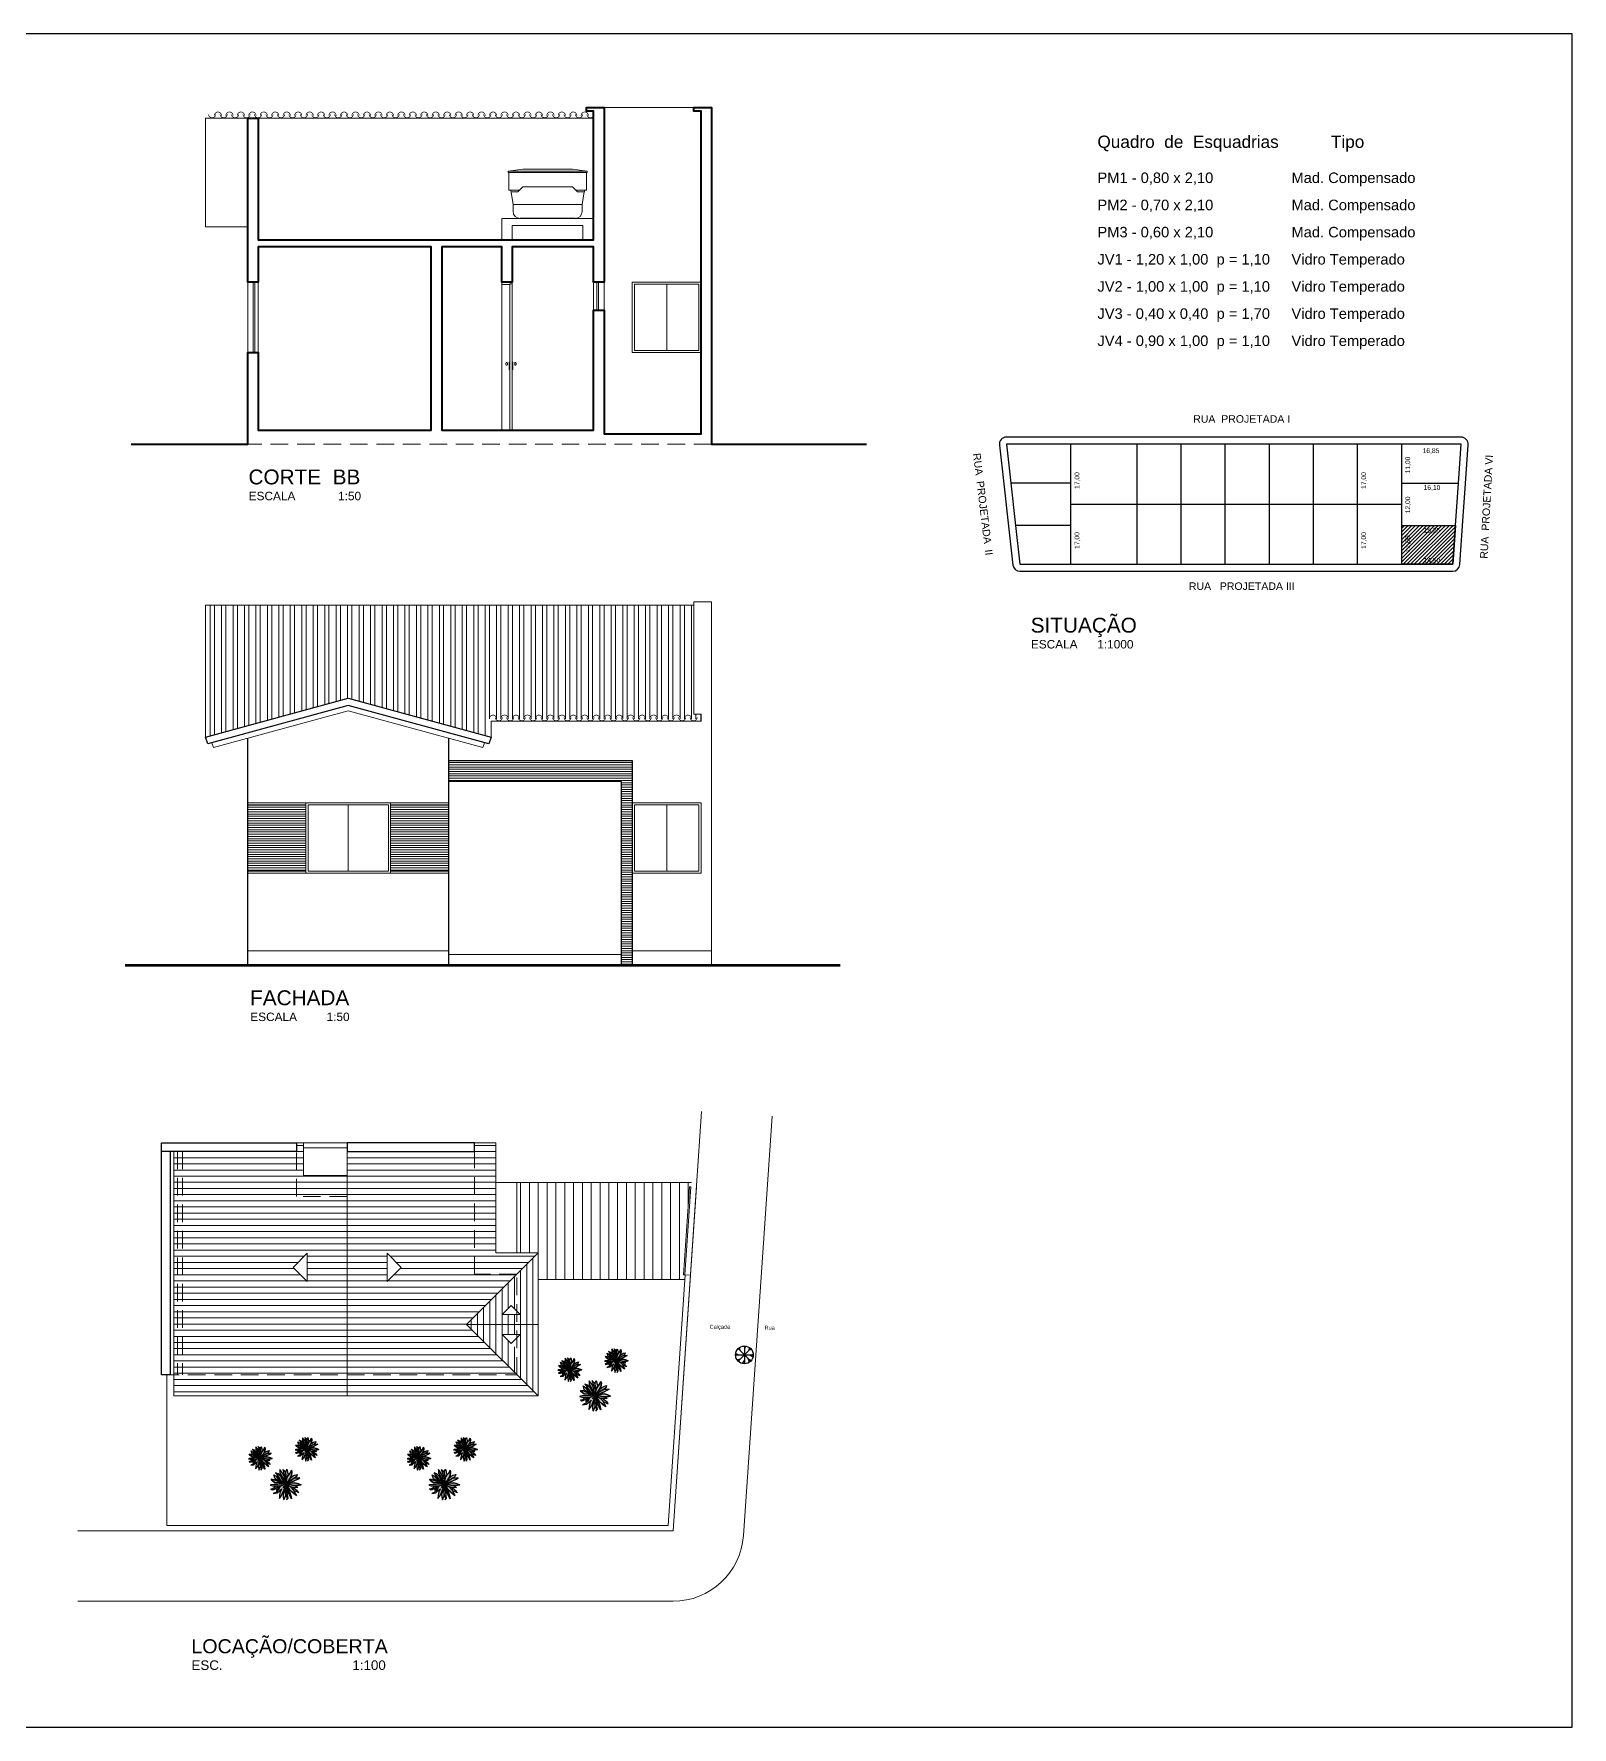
# Model space of a CAD drawing. Header units: inches. Extents: x 208.2 to 264.4, y 86.5 to 110.5.
# Drawn here: x 242.62 to 264.43, y 86.52 to 110.52 of the extents above; entities that cross this region are included whole.
import ezdxf

# ---------------------------------------------------------------- set-up
doc = ezdxf.new("R2010")
doc.units = ezdxf.units.IN
doc.header["$MEASUREMENT"] = 0
doc.linetypes.add('HIDDEN', pattern=[0.375, 0.25, -0.125])
for name, color, linetype, lineweight in [('COBERTA', 25, 'Continuous', 13), ('ESQ_INTER', 7, 'Continuous', 9), ('ESQUADRIAS', 7, 'Continuous', 13), ('LOUÇAS', 7, 'Continuous', 13), ('PISO', 253, 'Continuous', 9), ('Plarga', 7, 'Continuous', 40), ('texto', 7, 'Continuous', 13)]:
    doc.layers.add(name, color=color, linetype=linetype, lineweight=lineweight)
for name, color, linetype in [('PALMEIRA_IMPERIAL', 82, 'Continuous'), ('T-MOV', 7, 'Continuous'), ('T-VIS', 7, 'Continuous')]:
    doc.layers.add(name, color=color, linetype=linetype)
doc.styles.add('arial', font='arial.ttf')
doc.styles.add('TARCISIO', font='arial.ttf')

# ---------------------------------------------------------------- blocks, each defined once
blk = doc.blocks.new('VG-PLANTA-PB-36')
h = blk.add_hatch(color=66)
h.dxf.hatch_style = 1
h.paths.add_polyline_path([(0.066, 0.022), (0.087, 0.034), (0.102, 0.046), (0.079, 0.044), (0.053, 0.039), (0.032, 0.028), (0.024, 0.019), (0.013, 0.012), (0.001, -0.001), (0.038, 0.012), (0.051, 0.017)])
h.paths.add_polyline_path([(0.044, 0.043), (0.062, 0.062), (0.067, 0.091), (0.058, 0.072), (0.039, 0.051), (0.036, 0.05), (0.015, 0.041), (0.006, 0.02), (0.004, 0.015), (0.001, -0.001), (0.013, 0.012), (0.024, 0.019), (0.037, 0.034)])
h.paths.add_polyline_path([(0.041, 0.07), (0.018, 0.042), (0.036, 0.05)], flags=17)
h.paths.add_polyline_path([(0.036, 0.087), (0.039, 0.099), (0.033, 0.107), (0.034, 0.099), (0.027, 0.086), (0.011, 0.067), (0.011, 0.045), (0.008, 0.033), (0.02, 0.06)])
h.paths.add_polyline_path([(0.01, 0.096), (0.006, 0.112), (0.004, 0.106), (0, 0.081), (0.001, 0.058), (-0.002, 0.029), (-0.003, 0.019), (0.001, -0.001), (0.004, 0.015), (0.006, 0.02), (0.008, 0.033), (0.011, 0.045), (0.011, 0.069)])
h.paths.add_polyline_path([(-0.014, 0.08), (-0.03, 0.101), (-0.038, 0.105), (-0.034, 0.084), (-0.019, 0.042), (-0.009, 0.021), (0.001, -0.001), (-0.003, 0.019), (-0.002, 0.029), (-0.011, 0.048)])
h.paths.add_polyline_path([(-0.04, 0.077), (-0.07, 0.087), (-0.059, 0.07), (-0.031, 0.049), (-0.016, 0.035), (-0.019, 0.042), (-0.023, 0.052)])
h.paths.add_polyline_path([(-0.034, 0.04), (-0.057, 0.054), (-0.074, 0.065), (-0.083, 0.074), (-0.076, 0.054), (-0.061, 0.038), (-0.039, 0.026), (-0.02, 0.015), (0.001, -0.001), (-0.009, 0.021)])
h.paths.add_polyline_path([(-0.055, 0.025), (-0.081, 0.042), (-0.108, 0.042), (-0.08, 0.021), (-0.052, 0.009), (-0.014, 0.003), (-0.009, 0.002)])
h.paths.add_polyline_path([(-0.063, 0.005), (-0.088, 0.015), (-0.109, 0.021), (-0.103, 0.017), (-0.096, 0.008), (-0.086, -0.001), (-0.042, -0.007), (-0.025, -0.004), (-0.018, -0.003), (-0.033, -0.002)])
h.paths.add_polyline_path([(-0.05, -0.008), (-0.042, -0.007), (-0.086, -0.001), (-0.089, 0.002), (-0.111, -0.009), (-0.067, -0.019), (-0.064, -0.017)])
h.paths.add_polyline_path([(0.001, -0.001), (-0.025, -0.004), (-0.05, -0.008), (-0.064, -0.017), (-0.08, -0.031), (-0.103, -0.043), (-0.091, -0.046), (-0.063, -0.043), (-0.034, -0.026)])
h.paths.add_polyline_path([(-0.027, -0.032), (0.001, -0.001), (-0.034, -0.026), (-0.043, -0.031), (-0.057, -0.047), (-0.067, -0.063), (-0.073, -0.084), (-0.059, -0.08), (-0.044, -0.064), (-0.044, -0.061)])
h.paths.add_polyline_path([(0.001, -0.001), (-0.027, -0.032), (-0.044, -0.061), (-0.048, -0.102), (-0.039, -0.089), (-0.026, -0.062)])
h.paths.add_polyline_path([(0.008, -0.055), (0.002, -0.032), (0.001, -0.001), (-0.009, -0.033), (-0.012, -0.065), (-0.007, -0.086), (0.004, -0.113), (0.009, -0.083)])
h.paths.add_polyline_path([(0.019, -0.038), (0.001, -0.001), (0.002, -0.032), (0.008, -0.055), (0.009, -0.069), (0.022, -0.089), (0.024, -0.06)])
h.paths.add_polyline_path([(0.04, -0.058), (0.02, -0.04), (0.019, -0.038), (0.024, -0.06), (0.046, -0.087), (0.061, -0.094), (0.055, -0.083), (0.046, -0.06)])
h.paths.add_polyline_path([(0.037, -0.027), (0.025, -0.019), (0.019, -0.016), (0.001, -0.001), (0.02, -0.04), (0.04, -0.058), (0.058, -0.067), (0.08, -0.078), (0.072, -0.066), (0.055, -0.045)])
h.paths.add_polyline_path([(0.023, -0.007), (0.001, -0.001), (0.019, -0.016), (0.025, -0.019), (0.058, -0.031), (0.08, -0.038), (0.104, -0.043), (0.084, -0.03), (0.06, -0.018)])
h.paths.add_polyline_path([(0.074, 0), (0.061, 0), (0.035, 0.001), (0.001, -0.001), (0.023, -0.007), (0.076, -0.014), (0.099, -0.017), (0.113, -0.006), (0.101, -0.01)])
h.paths.add_polyline_path([(0.113, 0.012), (0.107, 0.015), (0.09, 0.018), (0.074, 0.019), (0.055, 0.012), (0.001, -0.001), (0.035, 0.001), (0.061, 0), (0.083, 0), (0.101, 0.008)])
at = {"layer": 'T-VIS', "color": 3}
for p, q in [((-0.089, 0.002), (-0.111, -0.009)), ((-0.109, 0.021), (-0.088, 0.015)), ((-0.103, 0.017), (-0.109, 0.021)), ((-0.108, 0.042), (-0.081, 0.042)), ((-0.08, 0.021), (-0.108, 0.042)), ((-0.096, 0.008), (-0.103, 0.017)), ((-0.086, -0.001), (-0.096, 0.008)), ((-0.088, 0.015), (-0.063, 0.005)), ((-0.083, 0.074), (-0.076, 0.054)), ((-0.074, 0.065), (-0.083, 0.074)), ((-0.081, 0.042), (-0.055, 0.025)), ((-0.052, 0.009), (-0.08, 0.021)), ((-0.076, 0.054), (-0.061, 0.038)), ((-0.057, 0.054), (-0.074, 0.065)), ((-0.07, 0.087), (-0.059, 0.07)), ((-0.04, 0.077), (-0.07, 0.087)), ((-0.063, 0.005), (-0.033, -0.002)), ((-0.061, 0.038), (-0.039, 0.026)), ((-0.059, 0.07), (-0.031, 0.049)), ((-0.034, 0.04), (-0.057, 0.054)), ((-0.055, 0.025), (-0.009, 0.002)), ((-0.014, 0.003), (-0.052, 0.009)), ((-0.023, 0.052), (-0.04, 0.077)), ((-0.039, 0.026), (-0.02, 0.015)), ((-0.038, 0.105), (-0.034, 0.084)), ((-0.03, 0.101), (-0.038, 0.105)), ((-0.034, 0.084), (-0.019, 0.042)), ((-0.009, 0.021), (-0.034, 0.04)), ((-0.031, 0.049), (-0.016, 0.035)), ((-0.014, 0.08), (-0.03, 0.101)), ((-0.02, 0.015), (0.001, -0.001)), ((-0.019, 0.042), (0.001, -0.001)), ((-0.011, 0.048), (-0.014, 0.08)), ((0.001, -0.001), (-0.014, 0.003)), ((-0.002, 0.029), (-0.011, 0.048)), ((-0.003, 0.019), (0.001, 0.058)), ((0.001, -0.001), (-0.003, 0.019)), ((0, 0.081), (0.004, 0.106)), ((0.001, 0.058), (0, 0.081)), ((0.001, -0.001), (0.004, 0.015)), ((0.038, 0.012), (0.001, -0.001)), ((0.001, -0.001), (0.055, 0.012)), ((0.013, 0.012), (0.001, -0.001)), ((0.035, 0.001), (0.001, -0.001)), ((0.004, 0.106), (0.006, 0.112)), ((0.004, 0.015), (0.015, 0.041)), ((0.006, 0.112), (0.01, 0.096)), ((0.011, 0.045), (0.006, 0.02)), ((0.02, 0.06), (0.008, 0.033)), ((0.01, 0.096), (0.011, 0.069)), ((0.011, 0.067), (0.027, 0.086)), ((0.011, 0.069), (0.011, 0.045)), ((0.024, 0.019), (0.013, 0.012)), ((0.015, 0.041), (0.039, 0.051)), ((0.018, 0.042), (0.041, 0.07)), ((0.036, 0.087), (0.02, 0.06)), ((0.027, 0.086), (0.034, 0.099)), ((0.032, 0.028), (0.053, 0.039)), ((0.033, 0.107), (0.039, 0.099)), ((0.034, 0.099), (0.033, 0.107)), ((0.061, 0), (0.035, 0.001)), ((0.039, 0.099), (0.036, 0.087)), ((0.041, 0.07), (0.036, 0.049)), ((0.044, 0.043), (0.037, 0.034)), ((0.051, 0.017), (0.038, 0.012)), ((0.039, 0.051), (0.058, 0.072)), ((0.062, 0.062), (0.044, 0.043)), ((0.066, 0.022), (0.051, 0.017)), ((0.053, 0.039), (0.079, 0.044)), ((0.055, 0.012), (0.074, 0.019)), ((0.058, 0.072), (0.067, 0.091)), ((0.083, 0), (0.061, 0)), ((0.067, 0.091), (0.062, 0.062)), ((0.087, 0.034), (0.066, 0.022)), ((0.074, 0.019), (0.09, 0.018)), ((0.079, 0.044), (0.102, 0.046)), ((0.101, 0.008), (0.083, 0)), ((0.102, 0.046), (0.087, 0.034)), ((0.09, 0.018), (0.107, 0.015)), ((0.113, 0.012), (0.101, 0.008)), ((0.107, 0.015), (0.113, 0.012)), ((-0.111, -0.009), (-0.067, -0.019)), ((-0.08, -0.031), (-0.103, -0.043)), ((-0.103, -0.043), (-0.091, -0.046)), ((-0.091, -0.046), (-0.063, -0.043)), ((-0.042, -0.007), (-0.086, -0.001)), ((-0.064, -0.017), (-0.08, -0.031)), ((-0.067, -0.063), (-0.073, -0.084)), ((-0.073, -0.084), (-0.059, -0.08)), ((-0.057, -0.047), (-0.067, -0.063)), ((-0.05, -0.008), (-0.064, -0.017)), ((-0.063, -0.043), (-0.034, -0.026)), ((-0.059, -0.08), (-0.044, -0.064)), ((-0.043, -0.031), (-0.057, -0.047)), ((-0.025, -0.004), (-0.05, -0.008)), ((-0.044, -0.061), (-0.048, -0.102)), ((-0.048, -0.102), (-0.039, -0.089)), ((-0.027, -0.032), (-0.044, -0.061)), ((-0.039, -0.089), (-0.026, -0.062)), ((-0.034, -0.026), (0.001, -0.001)), ((-0.033, -0.002), (-0.018, -0.003)), ((0.001, -0.001), (-0.027, -0.032)), ((-0.026, -0.062), (0.001, -0.001)), ((0.001, -0.001), (-0.025, -0.004)), ((-0.009, -0.033), (-0.012, -0.065)), ((-0.012, -0.065), (-0.007, -0.086)), ((0.001, -0.001), (-0.009, -0.033)), ((-0.007, -0.086), (0.004, -0.113)), ((0.06, -0.018), (0.001, -0.001)), ((0.019, -0.016), (0.001, -0.001)), ((0.001, -0.001), (0.02, -0.04)), ((0.002, -0.032), (0.001, -0.001)), ((0.008, -0.055), (0.002, -0.032)), ((0.004, -0.113), (0.009, -0.083)), ((0.009, -0.083), (0.008, -0.055)), ((0.009, -0.069), (0.022, -0.089)), ((0.037, -0.027), (0.019, -0.016)), ((0.024, -0.06), (0.019, -0.038)), ((0.02, -0.04), (0.04, -0.058)), ((0.022, -0.089), (0.024, -0.06)), ((0.076, -0.014), (0.023, -0.007)), ((0.024, -0.06), (0.046, -0.087)), ((0.025, -0.019), (0.058, -0.031)), ((0.055, -0.045), (0.037, -0.027)), ((0.04, -0.058), (0.058, -0.067)), ((0.055, -0.083), (0.046, -0.06)), ((0.046, -0.087), (0.061, -0.094)), ((0.072, -0.066), (0.055, -0.045)), ((0.061, -0.094), (0.055, -0.083)), ((0.058, -0.031), (0.08, -0.038)), ((0.058, -0.067), (0.08, -0.078)), ((0.084, -0.03), (0.06, -0.018)), ((0.08, -0.078), (0.072, -0.066)), ((0.074, 0), (0.101, -0.01)), ((0.099, -0.017), (0.076, -0.014)), ((0.08, -0.038), (0.104, -0.043)), ((0.104, -0.043), (0.084, -0.03)), ((0.113, -0.006), (0.099, -0.017)), ((0.101, -0.01), (0.113, -0.006))]:
    blk.add_line(p, q, dxfattribs=at)
blk.add_lwpolyline([(0.08, -0.078), (0.058, -0.067), (0.04, -0.058), (0.02, -0.04), (0.001, -0.001), (0.002, -0.032), (0.008, -0.055), (0.009, -0.083), (0.004, -0.113), (-0.007, -0.086), (-0.012, -0.065), (-0.009, -0.033), (0.001, -0.001), (-0.026, -0.062), (-0.039, -0.089), (-0.048, -0.102), (-0.044, -0.061), (-0.027, -0.032), (0.001, -0.001), (-0.034, -0.026), (-0.063, -0.043), (-0.091, -0.046), (-0.103, -0.043), (-0.08, -0.031), (-0.064, -0.017), (-0.05, -0.008), (-0.025, -0.004), (0.001, -0.001), (-0.014, 0.003), (-0.052, 0.009), (-0.08, 0.021), (-0.108, 0.042), (-0.081, 0.042), (-0.055, 0.025), (-0.009, 0.002), (0.001, -0.001), (-0.02, 0.015), (-0.039, 0.026), (-0.061, 0.038), (-0.076, 0.054), (-0.083, 0.074), (-0.074, 0.065), (-0.057, 0.054), (-0.034, 0.04), (-0.009, 0.021), (-0.019, 0.042), (-0.034, 0.084), (-0.038, 0.105), (-0.03, 0.101), (-0.014, 0.08), (-0.011, 0.048), (-0.002, 0.029), (0.001, 0.058), (0, 0.081), (0.004, 0.106), (0.006, 0.112), (0.01, 0.096), (0.011, 0.069), (0.011, 0.067), (0.027, 0.086), (0.034, 0.099), (0.033, 0.107), (0.039, 0.099), (0.036, 0.087), (0.02, 0.06), (0.008, 0.033), (0.006, 0.02), (0.015, 0.041), (0.018, 0.042), (0.041, 0.07), (0.036, 0.05), (0.039, 0.051), (0.058, 0.072), (0.067, 0.091), (0.062, 0.062), (0.044, 0.043), (0.037, 0.034), (0.032, 0.028), (0.053, 0.039), (0.079, 0.044), (0.102, 0.046), (0.087, 0.034), (0.066, 0.022), (0.051, 0.017), (0.038, 0.012), (0.001, -0.001), (0.055, 0.012), (0.074, 0.019), (0.09, 0.018), (0.107, 0.015), (0.113, 0.012), (0.101, 0.008), (0.083, 0), (0.074, 0), (0.101, -0.01), (0.113, -0.006), (0.099, -0.017), (0.076, -0.014), (0.023, -0.007), (0.06, -0.018), (0.084, -0.03), (0.104, -0.043), (0.08, -0.038), (0.058, -0.031), (0.025, -0.019), (0.037, -0.027), (0.055, -0.045), (0.072, -0.066)], close=True, dxfattribs=at)

msp = doc.modelspace()

# ---------------------------------------------------------------- hatches: boundary and pattern name
at = {"lineweight": 5}
h = msp.add_hatch(dxfattribs=at)
h.set_pattern_fill('LINE,_O', color=256, scale=0.3, angle=45)
h.set_pattern_definition([(45, (262.449826, 103.3212), (-0.0265165, 0.0265165), [])])
h.paths.add_polyline_path([(262.01, 103.557), (262.01, 103.007), (262.735, 103.007), (262.772, 103.557)])
h.paths.add_polyline_path([(262.164, 104.273), (262.164, 104.551), (262.041, 104.551), (262.041, 104.273)], flags=9)
h.paths.add_polyline_path([(262.3, 104.025), (262.578, 104.025), (262.578, 104.147), (262.3, 104.147)], flags=9)
h.paths.add_polyline_path([(262.287, 104.549), (262.565, 104.549), (262.565, 104.671), (262.287, 104.671)], flags=9)
h.paths.add_polyline_path([(262.164, 103.709), (262.164, 103.987), (262.041, 103.987), (262.041, 103.709)], flags=9)
h.paths.add_polyline_path([(262.3, 103.42), (262.578, 103.42), (262.578, 103.543), (262.3, 103.543)], flags=24)
h.paths.add_polyline_path([(262.164, 103.156), (262.164, 103.434), (262.041, 103.434), (262.041, 103.156)], flags=24)
h.paths.add_polyline_path([(262.3, 102.993), (262.578, 102.993), (262.578, 103.116), (262.3, 103.116)], flags=9)
h = msp.add_hatch(dxfattribs=at)
h.set_pattern_fill('LINE,_O', color=256, scale=0.01)
h.set_pattern_definition([(7e-15, (-1916.070427, -905.898634), (0, 0.03175), [])])
h.paths.add_polyline_path([(248.505, 99.595), (247.68, 99.595), (247.68, 98.655), (248.505, 98.655)])
h.paths.add_polyline_path([(246.48, 99.595), (245.655, 99.595), (245.655, 98.655), (246.48, 98.655)])
h.paths.add_polyline_path([(251.105, 100.225), (248.505, 100.225), (248.505, 99.925), (250.955, 99.925), (250.955, 97.325), (251.105, 97.325)])
at = {"layer": 'COBERTA'}
h = msp.add_hatch(dxfattribs=at)
h.set_pattern_fill('LINE,_O', color=256, scale=0.0275, angle=180)
h.set_pattern_definition([(180, (246.42195, 94.15782), (-1e-17, -0.0873125), [])])
h.paths.add_polyline_path([(246.345, 94.044), (247.02, 94.044), (247.02, 94.344), (246.964, 94.344), (246.445, 94.344), (246.445, 94.807), (246.345, 94.807), (246.345, 94.682)])
h.paths.add_polyline_path([(244.733, 91.519), (247.064, 91.519), (247.064, 94.344), (247.059, 94.344), (247.02, 94.344), (247.02, 94.044), (246.345, 94.044), (246.345, 94.682), (244.733, 94.682)])
h.paths.add_polyline_path([(246.298, 93.04), (246.498, 93.24), (246.498, 92.84)], flags=16)
h.paths.add_polyline_path([(244.733, 94.682), (244.658, 94.682), (244.658, 91.519), (244.733, 91.519)])
h.paths.add_polyline_path([(244.658, 94.682), (244.608, 94.682), (244.608, 91.519), (244.658, 91.519)])
h.paths.add_polyline_path([(244.608, 91.519), (244.608, 91.219), (247.064, 91.219), (247.064, 91.519)])
h.paths.add_polyline_path([(247.631, 92.84), (247.631, 93.24), (247.831, 93.04)], flags=16)
h.paths.add_polyline_path([(249.47, 91.519), (248.758, 92.232), (249.47, 92.944), (248.87, 92.944), (248.87, 94.682), (247.064, 94.682), (247.064, 91.519)])
h.paths.add_polyline_path([(249.77, 91.219), (249.47, 91.519), (247.064, 91.519), (247.064, 91.219)])
h.paths.add_polyline_path([(249.47, 92.944), (249.77, 93.244), (249.17, 93.244), (249.17, 94.807), (248.87, 94.807), (248.87, 92.944)])
h = msp.add_hatch(dxfattribs=at)
h.set_pattern_fill('LINE,_O', color=256, scale=0.0275, angle=90)
h.set_pattern_definition([(90, (-1915.91456, -905.96992), (-0.0873125, 5e-18), [])])
h.paths.add_polyline_path([(249.77, 91.219), (249.47, 91.519), (249.47, 92.043), (249.518, 92.09), (249.47, 92.09), (249.47, 92.232), (249.77, 92.232)])
h.paths.add_polyline_path([(249.47, 91.519), (248.758, 92.232), (249.47, 92.232), (249.47, 92.09), (249.262, 92.09), (249.47, 91.881)])
h.paths.add_polyline_path([(249.262, 92.373), (249.47, 92.373), (249.47, 92.232), (248.758, 92.232), (249.47, 92.944), (249.47, 92.421), (249.39, 92.501)])
h.paths.add_polyline_path([(249.77, 92.232), (249.47, 92.232), (249.47, 92.373), (249.518, 92.373), (249.47, 92.421), (249.47, 92.944), (249.77, 93.244)])
at = {"layer": 'PISO'}
h = msp.add_hatch(dxfattribs=at)
h.set_pattern_fill('LINE,_O', color=256, angle=90)
h.set_pattern_definition([(90, (-106.72693, 87.88181), (-0.125, 8e-18), [])])
h.paths.add_polyline_path([(249.77, 93.244), (249.77, 92.869), (251.851, 92.869), (251.855, 92.933), (251.83, 92.935), (251.915, 94.182), (251.94, 94.18), (251.944, 94.244), (249.47, 94.244), (249.47, 93.244)])

# ---------------------------------------------------------------- linework, layer by layer
at = {"color": 1, "lineweight": 30}
for p, q in [((264.426, 110.523), (221.676, 110.523)), ((264.426, 86.523), (264.426, 110.523)), ((221.676, 86.523), (264.426, 86.523))]:
    msp.add_line(p, q, dxfattribs=at)
at = {"lineweight": 5}
for points in [[(251.98, 109.479), (250.705, 109.479)], [(245.655, 107.003), (245.655, 106.003)], [(245.655, 107.003), (245.655, 106.003)], [(245.805, 107.003), (245.805, 106.003)], [(250.555, 107.006), (250.555, 106.606)], [(250.705, 107.006), (250.705, 106.606)], [(250.705, 107.006), (250.705, 106.606)], [(246.48, 99.625), (245.655, 99.625)], [(247.68, 99.625), (248.505, 99.625)], [(246.48, 99.595), (245.655, 99.595)], [(247.68, 99.595), (248.505, 99.595)], [(246.48, 98.655), (245.655, 98.655)], [(247.68, 98.655), (248.505, 98.655)], [(246.48, 98.625), (245.655, 98.625)], [(247.68, 98.625), (248.505, 98.625)], [(245.655, 97.525), (248.505, 97.525)], [(248.505, 97.475), (250.955, 97.475)], [(251.105, 97.525), (252.23, 97.525)], [(252.088, 95.249), (251.683, 89.307), (243.248, 89.307)], [(247.064, 94.807), (246.445, 94.807)], [(247.064, 94.732), (246.445, 94.732)], [(247.02, 94.732), (246.445, 94.732)], [(249.47, 94.244), (251.944, 94.244)], [(251.93, 92.928), (252.015, 94.175)], [(244.433, 89.307), (251.683, 89.307), (251.93, 92.928), (251.855, 92.933), (251.613, 89.382), (244.508, 89.382), (244.508, 91.519)], [(249.77, 92.869), (251.851, 92.869)]]:
    msp.add_lwpolyline(points, dxfattribs=at)
at = {"lineweight": 13}
for points in [[(249.255, 107.606), (249.255, 107.906), (250.555, 107.906), (250.555, 107.606)], [(250.405, 107.606), (250.405, 107.806), (249.405, 107.806), (249.405, 107.606)]]:
    msp.add_lwpolyline(points, dxfattribs=at)
for points in [[(250.295, 107.906), (249.516, 107.906)], [(257.322, 103.007), (257.322, 104.707)], [(258.26, 103.007), (258.26, 104.707)], [(258.885, 103.007), (258.885, 104.707)], [(259.51, 103.007), (259.51, 104.707)], [(260.135, 103.007), (260.135, 104.707)], [(260.76, 103.007), (260.76, 104.707)], [(261.385, 103.007), (261.385, 104.707)], [(262.01, 103.007), (262.01, 104.707)], [(257.322, 104.157), (257.322, 104.157), (256.47, 104.157)], [(262.01, 104.157), (262.815, 104.157)], [(257.322, 103.857), (262.01, 103.857)], [(257.322, 103.557), (256.537, 103.557)], [(262.01, 103.557), (262.772, 103.557)], [(252.08, 100.782), (252.08, 100.882)], [(245.655, 97.325), (245.655, 100.54)], [(248.505, 97.325), (248.505, 100.54)], [(250.955, 97.325), (250.955, 99.925), (248.505, 99.925), (248.505, 100.225), (251.105, 100.225), (251.105, 97.325)], [(244.433, 94.807), (246.345, 94.807), (246.345, 94.682), (244.433, 94.682), (244.433, 94.807)], [(244.433, 91.519), (244.433, 94.807), (244.558, 94.807)], [(248.87, 94.807), (247.064, 94.807), (247.064, 94.682), (248.87, 94.682), (248.87, 94.807)], [(244.558, 94.682), (244.558, 91.519), (244.433, 91.519)]]:
    msp.add_lwpolyline(points)
at = {"lineweight": 5, "ltscale": 0.8}
msp.add_lwpolyline([(250.296, 107.906), (249.516, 107.906)], dxfattribs=at)
at = {"linetype": 'HIDDEN', "lineweight": 9}
msp.add_lwpolyline([(252.23, 104.706), (245.655, 104.706)], dxfattribs=at)
msp.add_lwpolyline([(256.308, 104.695), (256.37, 104.145), (256.438, 103.545), (256.5, 102.995, 0.381448), (256.6, 102.907), (262.735, 102.907, 0.394412), (262.835, 103), (262.872, 103.55), (262.915, 104.15), (262.952, 104.7, 0.434296), (262.852, 104.807), (256.407, 104.807, 0.447757)], format="xyb", close=True)
msp.add_lwpolyline([(256.407, 104.707), (256.47, 104.157), (256.537, 103.557), (256.6, 103.007), (262.735, 103.007), (262.772, 103.557), (262.815, 104.157), (262.852, 104.707)], close=True)
at = {"lineweight": 30}
msp.add_lwpolyline([(262.735, 103.007), (262.01, 103.007), (262.01, 103.557), (262.772, 103.557)], close=True, dxfattribs=at)
at = {"lineweight": 9}
for points in [[(252.08, 100.882), (251.98, 100.882), (251.98, 102.474), (252.23, 102.474), (252.23, 97.325)], [(249.17, 94.244), (249.47, 94.244), (249.47, 93.244)]]:
    msp.add_lwpolyline(points, dxfattribs=at)
at = {"lineweight": 60}
msp.add_lwpolyline([(243.916, 97.325), (254.051, 97.325)], dxfattribs=at)
at = {"lineweight": 5}
msp.add_lwpolyline([(253.086, 95.181), (252.681, 89.239, -0.394412), (251.683, 88.307), (243.248, 88.307)], format="xyb", dxfattribs=at)
at = {"linetype": 'HIDDEN', "lineweight": 5}
msp.add_lwpolyline([(244.433, 94.807), (244.433, 91.519), (249.47, 91.519), (249.47, 92.944), (248.87, 92.944), (248.87, 94.807), (247.064, 94.807), (247.064, 94.044), (246.345, 94.044), (246.345, 94.807)], close=True, dxfattribs=at)
for points in [[(244.658, 94.682), (244.658, 91.519)], [(244.733, 94.682), (244.733, 91.519)]]:
    msp.add_lwpolyline(points, dxfattribs=at)
at = {"layer": 'COBERTA'}
for points in [[(250.555, 109.329), (245.055, 109.329), (245.055, 107.789), (245.655, 107.789)], [(251.98, 102.424), (245.055, 102.424), (245.055, 100.553)], [(245.122, 100.572), (245.122, 102.424)], [(245.183, 100.588), (245.183, 102.424)], [(245.284, 100.616), (245.284, 102.424)], [(245.345, 100.633), (245.345, 102.424)], [(245.447, 100.66), (245.447, 102.424)], [(245.508, 100.677), (245.508, 102.424)], [(245.609, 100.705), (245.609, 102.424)], [(245.67, 100.721), (245.67, 102.424)], [(245.772, 100.749), (245.772, 102.424)], [(245.832, 100.766), (245.832, 102.424)], [(245.934, 100.794), (245.934, 102.424)], [(245.995, 100.81), (245.995, 102.424)], [(246.096, 100.838), (246.096, 102.424)], [(246.157, 100.855), (246.157, 102.424)], [(246.259, 100.883), (246.259, 102.424)], [(246.32, 100.899), (246.32, 102.424)], [(246.421, 100.927), (246.421, 102.424)], [(246.482, 100.944), (246.482, 102.424)], [(246.584, 100.971), (246.584, 102.424)], [(246.645, 100.988), (246.645, 102.424)], [(246.746, 101.016), (246.746, 102.424)], [(246.807, 101.032), (246.807, 102.424)], [(246.909, 101.06), (246.909, 102.424)], [(246.97, 101.077), (246.97, 102.424)], [(247.071, 101.105), (247.071, 102.424)], [(247.132, 101.093), (247.132, 102.424)], [(247.234, 101.065), (247.234, 102.424)], [(247.295, 101.049), (247.295, 102.424)], [(247.396, 101.021), (247.396, 102.424)], [(247.457, 101.004), (247.457, 102.424)], [(247.559, 100.976), (247.559, 102.424)], [(247.62, 100.96), (247.62, 102.424)], [(247.721, 100.932), (247.721, 102.424)], [(247.782, 100.915), (247.782, 102.424)], [(247.884, 100.888), (247.884, 102.424)], [(247.944, 100.871), (247.944, 102.424)], [(248.046, 100.843), (248.046, 102.424)], [(248.107, 100.826), (248.107, 102.424)], [(248.208, 100.799), (248.208, 102.424)], [(248.269, 100.782), (248.269, 102.424)], [(248.371, 100.754), (248.371, 102.424)], [(248.432, 100.738), (248.432, 102.424)], [(248.533, 100.71), (248.533, 102.424)], [(248.594, 100.693), (248.594, 102.424)], [(248.696, 100.665), (248.696, 102.424)], [(248.757, 100.649), (248.757, 102.424)], [(248.858, 100.621), (248.858, 102.424)], [(248.919, 100.604), (248.919, 102.424)], [(249.021, 100.577), (249.021, 102.424)], [(249.082, 100.817), (249.082, 102.424)], [(249.183, 100.817), (249.183, 102.424)], [(249.244, 100.817), (249.244, 102.424)], [(249.346, 100.817), (249.346, 102.424)], [(249.407, 100.817), (249.407, 102.424)], [(249.508, 100.817), (249.508, 102.424)], [(249.569, 100.817), (249.569, 102.424)], [(249.671, 100.817), (249.671, 102.424)], [(249.732, 100.817), (249.732, 102.424)], [(249.833, 100.817), (249.833, 102.424)], [(249.894, 100.817), (249.894, 102.424)], [(249.996, 100.817), (249.996, 102.424)], [(250.056, 100.817), (250.056, 102.424)], [(250.158, 100.817), (250.158, 102.424)], [(250.219, 100.817), (250.219, 102.424)], [(250.32, 100.817), (250.32, 102.424)], [(250.381, 100.817), (250.381, 102.424)], [(250.483, 100.817), (250.483, 102.424)], [(250.544, 100.817), (250.544, 102.424)], [(250.645, 100.817), (250.645, 102.424)], [(250.706, 100.817), (250.706, 102.424)], [(250.808, 100.817), (250.808, 102.424)], [(250.869, 100.817), (250.869, 102.424)], [(250.97, 100.817), (250.97, 102.424)], [(251.031, 100.817), (251.031, 102.424)], [(251.133, 100.817), (251.133, 102.424)], [(251.194, 100.817), (251.194, 102.424)], [(251.295, 100.817), (251.295, 102.424)], [(251.356, 100.817), (251.356, 102.424)], [(251.458, 100.817), (251.458, 102.424)], [(251.519, 100.817), (251.519, 102.424)], [(251.62, 100.817), (251.62, 102.424)], [(251.681, 100.817), (251.681, 102.424)], [(251.783, 100.817), (251.783, 102.424)], [(251.844, 100.817), (251.844, 102.424)], [(251.945, 100.817), (251.945, 102.424)], [(252.006, 100.817), (252.006, 100.882)], [(249.105, 100.553), (249.105, 100.782), (252.08, 100.782)], [(244.608, 91.219), (249.77, 91.219), (249.77, 93.244), (249.17, 93.244), (249.17, 94.807), (248.87, 94.807)], [(246.345, 94.807), (246.445, 94.807), (246.445, 94.344), (247.064, 94.344)], [(247.064, 94.807), (247.064, 94.807), (247.064, 94.344), (247.064, 94.344), (247.064, 94.344), (247.064, 91.219)], [(244.608, 94.682), (244.608, 91.219)], [(249.77, 93.244), (248.758, 92.232)], [(249.77, 91.219), (248.758, 92.232)], [(248.758, 92.232), (249.77, 92.232)]]:
    msp.add_lwpolyline(points, dxfattribs=at)
for points in [[(245.102, 109.385, 0, 0, 0), (245.101, 109.385, 0.0102, 0.0102, 1), (245.203, 109.385, 0, 0, 0), (245.183, 109.365, 0.0102, 0.0102, -1), (245.284, 109.365, 0, 0, 0), (245.264, 109.385, 0.0102, 0.0102, 1), (245.365, 109.385, 0, 0, 0), (245.345, 109.365, 0.0102, 0.0102, -1), (245.447, 109.365, 0, 0, 0)], [(245.426, 109.385, 0.0102, 0.0102, 1), (245.528, 109.385, 0, 0, 0), (245.508, 109.365, 0.0102, 0.0102, -1), (245.609, 109.365, 0, 0, 0), (245.589, 109.385, 0.0102, 0.0102, 1), (245.69, 109.385, 0, 0, 0), (245.67, 109.365, 0.0102, 0.0102, -1), (245.772, 109.365, 0, 0, 0), (245.751, 109.385, 0.0102, 0.0102, 1), (245.853, 109.385, 0, 0, 0), (245.832, 109.365, 0.0102, 0.0102, -1), (245.934, 109.365, 0, 0, 0), (245.914, 109.385, 0.0102, 0.0102, 1), (246.015, 109.385, 0, 0, 0), (245.995, 109.365, 0.0102, 0.0102, -1), (246.096, 109.365, 0, 0, 0), (246.076, 109.385, 0.0102, 0.0102, 1), (246.178, 109.385, 0, 0, 0), (246.157, 109.365, 0.0102, 0.0102, -1), (246.259, 109.365, 0, 0, 0), (246.239, 109.385, 0.0102, 0.0102, 1), (246.34, 109.385, 0, 0, 0), (246.32, 109.365, 0.0102, 0.0102, -1), (246.421, 109.365, 0, 0, 0), (246.401, 109.385, 0.0102, 0.0102, 1), (246.503, 109.385, 0, 0, 0), (246.482, 109.365, 0.0102, 0.0102, -1), (246.584, 109.365, 0, 0, 0), (246.564, 109.385, 0.0102, 0.0102, 1), (246.665, 109.385, 0, 0, 0), (246.645, 109.365, 0.0102, 0.0102, -1), (246.746, 109.365, 0, 0, 0)], [(246.736, 109.375, 0, 0, 0), (246.726, 109.385, 0.0102, 0.0102, 1), (246.828, 109.385, 0, 0, 0), (246.807, 109.365, 0.0102, 0.0102, -1), (246.909, 109.365, 0, 0, 0), (246.888, 109.385, 0.0102, 0.0102, 1), (246.99, 109.385, 0, 0, 0), (246.97, 109.365, 0.0102, 0.0102, -1), (247.071, 109.365, 0, 0, 0), (247.051, 109.385, 0.0102, 0.0102, 1), (247.152, 109.385, 0, 0, 0), (247.132, 109.365, 0.0102, 0.0102, -1), (247.234, 109.365, 0, 0, 0), (247.213, 109.385, 0.0102, 0.0102, 1), (247.315, 109.385, 0, 0, 0), (247.295, 109.365, 0.0102, 0.0102, -1), (247.396, 109.365, 0, 0, 0), (247.376, 109.385, 0.0102, 0.0102, 1), (247.477, 109.385, 0, 0, 0), (247.457, 109.365, 0.0102, 0.0102, -1), (247.559, 109.365, 0, 0, 0), (247.538, 109.385, 0.0102, 0.0102, 1), (247.64, 109.385, 0, 0, 0), (247.62, 109.365, 0.0102, 0.0102, -1), (247.721, 109.365, 0, 0, 0), (247.701, 109.385, 0.0102, 0.0102, 1), (247.802, 109.385, 0, 0, 0), (247.782, 109.365, 0.0102, 0.0102, -1), (247.884, 109.365, 0, 0, 0), (247.863, 109.385, 0.0102, 0.0102, 1), (247.965, 109.385, 0, 0, 0), (247.944, 109.365, 0.0102, 0.0102, -1), (248.046, 109.365, 0, 0, 0), (248.026, 109.385, 0.0102, 0.0102, 1), (248.127, 109.385, 0, 0, 0), (248.107, 109.365, 0.0102, 0.0102, -1), (248.208, 109.365, 0, 0, 0), (248.188, 109.385, 0.0102, 0.0102, 1), (248.29, 109.385, 0, 0, 0), (248.269, 109.365, 0.0102, 0.0102, -1), (248.371, 109.365, 0, 0, 0), (248.351, 109.385, 0.0102, 0.0102, 1), (248.452, 109.385, 0, 0, 0), (248.432, 109.365, 0.0102, 0.0102, -1), (248.533, 109.365, 0, 0, 0), (248.513, 109.385, 0.0102, 0.0102, 1), (248.615, 109.385, 0, 0, 0), (248.594, 109.365, 0.0102, 0.0102, -1), (248.696, 109.365, 0, 0, 0), (248.676, 109.385, 0.0102, 0.0102, 1), (248.777, 109.385, 0, 0, 0), (248.757, 109.365, 0.0102, 0.0102, -1), (248.858, 109.365, 0, 0, 0)], [(248.848, 109.375, 0, 0, 0), (248.838, 109.385, 0.0102, 0.0102, 1), (248.94, 109.385, 0, 0, 0), (248.919, 109.365, 0.0102, 0.0102, -1), (249.021, 109.365, 0, 0, 0), (249, 109.385, 0.0102, 0.0102, 1), (249.102, 109.385, 0, 0, 0), (249.082, 109.365, 0.0102, 0.0102, -1), (249.183, 109.365, 0, 0, 0), (249.163, 109.385, 0.0102, 0.0102, 1), (249.264, 109.385, 0, 0, 0), (249.244, 109.365, 0.0102, 0.0102, -1), (249.346, 109.365, 0, 0, 0), (249.325, 109.385, 0.0102, 0.0102, 1), (249.427, 109.385, 0, 0, 0), (249.407, 109.365, 0.0102, 0.0102, -1), (249.508, 109.365, 0, 0, 0), (249.488, 109.385, 0.0102, 0.0102, 1), (249.589, 109.385, 0, 0, 0), (249.569, 109.365, 0.0102, 0.0102, -1), (249.671, 109.365, 0, 0, 0), (249.65, 109.385, 0.0102, 0.0102, 1), (249.752, 109.385, 0, 0, 0), (249.732, 109.365, 0.0102, 0.0102, -1), (249.833, 109.365, 0, 0, 0), (249.813, 109.385, 0.0102, 0.0102, 1), (249.914, 109.385, 0, 0, 0), (249.894, 109.365, 0.0102, 0.0102, -1), (249.996, 109.365, 0, 0, 0), (249.975, 109.385, 0.0102, 0.0102, 1), (250.077, 109.385, 0, 0, 0), (250.056, 109.365, 0.0102, 0.0102, -1), (250.158, 109.365, 0, 0, 0), (250.138, 109.385, 0.0102, 0.0102, 1), (250.239, 109.385, 0, 0, 0), (250.219, 109.365, 0.0102, 0.0102, -1), (250.32, 109.365, 0, 0, 0), (250.3, 109.385, 0.0102, 0.0102, 1), (250.402, 109.385, 0, 0, 0), (250.381, 109.365, 0.0102, 0.0102, -1), (250.483, 109.365, 0, 0, 0), (250.463, 109.385, 0.0102, 0.0102, 1), (250.564, 109.385, 0, 0, 0), (250.544, 109.365, 0.0102, 0.0102, 0)], [(250.472, 109.375, 0, 0, 0), (250.463, 109.385, 0.0102, 0.0102, 1), (250.564, 109.385, 0, 0, 0), (250.555, 109.376, 0, 0, 0)], [(249.082, 100.817, 0.0102, 0.0102, -1), (249.183, 100.817, 0, 0, 0), (249.163, 100.838, 0.0102, 0.0102, 1), (249.264, 100.838, 0, 0, 0), (249.244, 100.817, 0.0102, 0.0102, -1), (249.346, 100.817, 0, 0, 0), (249.325, 100.838, 0.0102, 0.0102, 1), (249.427, 100.838, 0, 0, 0), (249.407, 100.817, 0.0102, 0.0102, -1), (249.508, 100.817, 0, 0, 0), (249.488, 100.838, 0.0102, 0.0102, 1), (249.589, 100.838, 0, 0, 0), (249.569, 100.817, 0.0102, 0.0102, -1), (249.671, 100.817, 0, 0, 0), (249.65, 100.838, 0.0102, 0.0102, 1), (249.752, 100.838, 0, 0, 0), (249.732, 100.817, 0.0102, 0.0102, -1), (249.833, 100.817, 0, 0, 0), (249.813, 100.838, 0.0102, 0.0102, 1), (249.914, 100.838, 0, 0, 0), (249.894, 100.817, 0.0102, 0.0102, -1), (249.996, 100.817, 0, 0, 0), (249.975, 100.838, 0.0102, 0.0102, 1), (250.077, 100.838, 0, 0, 0), (250.056, 100.817, 0.0102, 0.0102, -1), (250.158, 100.817, 0, 0, 0), (250.138, 100.838, 0.0102, 0.0102, 1), (250.239, 100.838, 0, 0, 0), (250.219, 100.817, 0.0102, 0.0102, -1), (250.32, 100.817, 0, 0, 0), (250.3, 100.838, 0.0102, 0.0102, 1), (250.402, 100.838, 0, 0, 0), (250.381, 100.817, 0.0102, 0.0102, -1), (250.483, 100.817, 0, 0, 0), (250.463, 100.838, 0.0102, 0.0102, 1), (250.564, 100.838, 0, 0, 0), (250.544, 100.817, 0.0102, 0.0102, 0)], [(250.564, 100.838, 0, 0, 0), (250.544, 100.817, 0.0102, 0.0102, -1), (250.645, 100.817, 0, 0, 0), (250.625, 100.838, 0.0102, 0.0102, 1), (250.727, 100.838, 0, 0, 0), (250.706, 100.817, 0.0102, 0.0102, -1), (250.808, 100.817, 0, 0, 0), (250.788, 100.838, 0.0102, 0.0102, 1), (250.889, 100.838, 0, 0, 0), (250.869, 100.817, 0.0102, 0.0102, -1), (250.97, 100.817, 0, 0, 0), (250.95, 100.838, 0.0102, 0.0102, 1), (251.052, 100.838, 0, 0, 0), (251.031, 100.817, 0.0102, 0.0102, -1), (251.133, 100.817, 0, 0, 0), (251.112, 100.838, 0.0102, 0.0102, 1), (251.214, 100.838, 0, 0, 0), (251.194, 100.817, 0.0102, 0.0102, -1), (251.295, 100.817, 0, 0, 0), (251.275, 100.838, 0.0102, 0.0102, 1), (251.376, 100.838, 0, 0, 0), (251.356, 100.817, 0.0102, 0.0102, -1), (251.458, 100.817, 0, 0, 0), (251.437, 100.838, 0.0102, 0.0102, 1), (251.539, 100.838, 0, 0, 0), (251.519, 100.817, 0.0102, 0.0102, -1), (251.62, 100.817, 0, 0, 0), (251.6, 100.838, 0.0102, 0.0102, 1), (251.701, 100.838, 0, 0, 0), (251.681, 100.817, 0.0102, 0.0102, -1), (251.783, 100.817, 0, 0, 0), (251.762, 100.838, 0.0102, 0.0102, 1), (251.864, 100.838, 0, 0, 0), (251.844, 100.817, 0.0102, 0.0102, -1), (251.945, 100.817, 0, 0, 0), (251.925, 100.838, 0.0102, 0.0102, 1), (252.026, 100.838, 0, 0, 0), (252.006, 100.817, 0.0102, 0.0102, 0)]]:
    msp.add_lwpolyline(points, format="xyseb", dxfattribs=at)
at = {"layer": 'COBERTA', "lineweight": 30}
msp.add_lwpolyline([(247.08, 101.107), (249.105, 100.553), (249.073, 100.459), (247.08, 101.004), (245.088, 100.459), (245.055, 100.553)], close=True, dxfattribs=at)
at = {"layer": 'COBERTA'}
for points in [[(246.498, 93.24), (246.298, 93.04), (246.498, 92.84)], [(247.631, 93.24), (247.831, 93.04), (247.631, 92.84)], [(249.262, 92.373), (249.39, 92.501), (249.518, 92.373)], [(249.262, 92.09), (249.39, 91.962), (249.518, 92.09)]]:
    msp.add_lwpolyline(points, close=True, dxfattribs=at)
at = {"layer": 'ESQ_INTER'}
for points in [[(245.733, 106.003), (245.733, 107.003)], [(245.758, 107.003), (245.758, 106.003)], [(250.603, 107.006), (250.603, 106.606)], [(250.628, 106.606), (250.628, 107.006)], [(251.593, 106.976), (251.593, 106.036)], [(247.08, 99.595), (247.08, 98.655)], [(251.593, 99.595), (251.593, 98.655)]]:
    msp.add_lwpolyline(points, dxfattribs=at)
for points in [[(252.08, 106.006), (251.105, 106.006), (251.105, 107.006), (252.08, 107.006)], [(252.05, 106.036), (251.135, 106.036), (251.135, 106.976), (252.05, 106.976)], [(246.48, 98.625), (247.68, 98.625), (247.68, 99.625), (246.48, 99.625)], [(252.08, 98.625), (251.105, 98.625), (251.105, 99.625), (252.08, 99.625)], [(246.51, 98.655), (247.65, 98.655), (247.65, 99.595), (246.51, 99.595)], [(252.05, 98.655), (251.135, 98.655), (251.135, 99.595), (252.05, 99.595)], [(251.83, 92.935), (251.915, 94.182), (251.935, 94.181), (251.85, 92.934)]]:
    msp.add_lwpolyline(points, close=True, dxfattribs=at)
at = {"layer": 'ESQUADRIAS', "ltscale": 0.02}
for p, q in [((249.255, 106.971), (249.255, 104.906)), ((249.37, 104.906), (249.37, 106.981)), ((249.405, 104.906), (249.405, 106.981)), ((249.315, 105.836), (249.315, 105.856)), ((249.335, 105.836), (249.335, 105.856)), ((249.361, 105.868), (249.361, 105.824)), ((249.37, 105.868), (249.361, 105.868)), ((249.405, 105.868), (249.414, 105.868)), ((249.414, 105.868), (249.414, 105.824)), ((249.44, 105.836), (249.44, 105.856)), ((249.46, 105.836), (249.46, 105.856)), ((249.37, 105.824), (249.361, 105.824)), ((249.361, 105.81), (249.361, 105.767)), ((249.361, 105.81), (249.37, 105.81)), ((249.361, 105.767), (249.37, 105.767)), ((249.405, 105.824), (249.414, 105.824)), ((249.414, 105.81), (249.405, 105.81)), ((249.414, 105.767), (249.405, 105.767)), ((249.414, 105.81), (249.414, 105.767))]:
    msp.add_line(p, q, dxfattribs=at)
msp.add_lwpolyline([(249.405, 107.006), (249.255, 107.006), (249.255, 106.971), (249.37, 106.971), (249.37, 106.981), (249.405, 106.981)], close=True, dxfattribs=at)
at = {"layer": 'ESQUADRIAS'}
msp.add_lwpolyline([(245.148, 100.475), (245.172, 100.407), (247.08, 100.929), (248.989, 100.407), (249.012, 100.475)], dxfattribs=at)
at = {"layer": 'ESQUADRIAS', "ltscale": 0.02}
for centre, start, end in [((249.325, 105.856), 0, 180), ((249.45, 105.856), 0, 180), ((249.325, 105.836), 180, 0), ((249.45, 105.836), 180, 0)]:
    msp.add_arc(centre, 0.01, start, end, dxfattribs=at)
at = {"layer": 'LOUÇAS', "linetype": 'Continuous', "lineweight": 5}
for p, q in [((249.556, 108.606), (249.346, 108.576)), ((250.466, 108.576), (249.346, 108.576)), ((249.346, 108.576), (249.346, 108.556)), ((250.466, 108.556), (249.346, 108.556)), ((249.356, 108.556), (249.356, 108.306)), ((250.256, 108.606), (249.556, 108.606)), ((250.466, 108.576), (250.256, 108.606)), ((250.456, 108.556), (250.456, 108.306)), ((250.466, 108.576), (250.466, 108.556)), ((249.356, 108.306), (249.506, 108.306)), ((249.416, 108.106), (249.386, 108.306)), ((249.485, 108.285), (249.389, 108.285)), ((249.485, 108.285), (249.556, 108.356)), ((250.256, 108.356), (249.556, 108.356)), ((250.327, 108.285), (250.256, 108.356)), ((250.456, 108.306), (250.306, 108.306)), ((250.327, 108.285), (250.426, 108.285)), ((250.423, 108.285), (250.396, 108.106)), ((250.426, 108.306), (250.426, 108.285)), ((249.416, 108.106), (250.396, 108.106)), ((249.416, 108.106), (249.416, 108.006)), ((250.396, 108.106), (250.396, 108.006))]:
    msp.add_line(p, q, dxfattribs=at)
for centre, start, end in [((249.516, 108.006), 180, 270), ((250.296, 108.006), 270, 0)]:
    msp.add_arc(centre, 0.1, start, end, dxfattribs=at)
at = {"layer": 'PALMEIRA_IMPERIAL'}
for p, q in [((252.695, 91.914), (252.688, 91.925)), ((252.71, 91.925), (252.695, 91.887)), ((252.695, 91.925), (252.695, 91.673)), ((252.569, 91.799), (252.821, 91.799)), ((252.586, 91.799), (252.57, 91.788)), ((252.571, 91.819), (252.609, 91.799)), ((252.59, 91.73), (252.638, 91.742)), ((252.618, 91.877), (252.598, 91.88)), ((252.606, 91.71), (252.784, 91.888)), ((252.606, 91.888), (252.784, 91.71)), ((252.614, 91.703), (252.619, 91.724)), ((252.619, 91.9), (252.633, 91.861)), ((252.668, 91.676), (252.695, 91.719)), ((252.706, 91.674), (252.695, 91.692)), ((252.768, 91.697), (252.746, 91.748)), ((252.761, 91.907), (252.757, 91.861)), ((252.762, 91.732), (252.797, 91.725)), ((252.766, 91.87), (252.793, 91.879)), ((252.773, 91.799), (252.818, 91.773)), ((252.798, 91.799), (252.82, 91.815))]:
    msp.add_line(p, q, dxfattribs=at)
at = {"layer": 'PALMEIRA_IMPERIAL', "const_width": 0.0063}
msp.add_lwpolyline([(252.692, 91.799, 1), (252.698, 91.799, 1)], format="xyb", close=True, dxfattribs=at)
at = {"layer": 'PALMEIRA_IMPERIAL'}
msp.add_circle((252.695, 91.799), 0.126, dxfattribs=at)
at = {"layer": 'Plarga'}
msp.add_lwpolyline([(244.001, 104.706), (245.655, 104.706), (245.655, 106.006), (245.805, 106.006), (245.805, 104.906), (248.255, 104.906), (248.255, 107.506), (245.805, 107.506), (245.805, 107.003), (245.655, 107.003), (245.655, 109.329), (245.805, 109.329), (245.805, 107.606), (250.555, 107.606), (250.555, 109.429), (250.455, 109.429), (250.455, 109.479), (250.705, 109.479), (250.705, 107.006), (250.555, 107.006), (250.555, 107.506), (249.405, 107.506), (249.405, 107.006), (249.255, 107.006), (249.255, 107.506), (248.405, 107.506), (248.405, 104.906), (250.555, 104.906), (250.555, 106.606), (250.705, 106.606), (250.705, 104.856), (252.08, 104.856), (252.08, 109.429), (251.98, 109.429), (251.98, 109.479), (252.23, 109.479), (252.23, 104.706), (254.425, 104.706)], dxfattribs=at)

# ---------------------------------------------------------------- block references
at = {"layer": 'T-MOV', "color": 0, "rotation": 90}
for p, xscale, yscale, zscale in [((250.219, 91.593), -1.5, 1.5, 1.5), ((250.88, 91.721), -1.5, 1.5, 1.5), ((250.578, 91.222), -1.95, 1.95, 1.95), ((245.834, 90.336), -1.5, 1.5, 1.5), ((246.495, 90.464), -1.5, 1.5, 1.5), ((248.081, 90.336), -1.5, 1.5, 1.5), ((248.742, 90.464), -1.5, 1.5, 1.5), ((246.193, 89.964), -1.95, 1.95, 1.95), ((248.44, 89.964), -1.95, 1.95, 1.95)]:
    msp.add_blockref('VG-PLANTA-PB-36', p, dxfattribs=dict(at, xscale=xscale, yscale=yscale, zscale=zscale))

# ---------------------------------------------------------------- texts
at = {"layer": 'texto', "color": 0, "style": 'arial'}
for s, height, p in [('Quadro  de  Esquadrias', 0.17419, (257.698, 108.907)), ('Tipo', 0.1742, (261.007, 108.907)), ('PM1 - 0,80 x 2,10', 0.14893, (257.698, 108.409)), ('Mad. Compensado', 0.14893, (260.448, 108.409)), ('PM2 - 0,70 x 2,10', 0.14893, (257.698, 108.024)), ('Mad. Compensado', 0.14893, (260.448, 108.024)), ('PM3 - 0,60 x 2,10', 0.14893, (257.698, 107.639)), ('Mad. Compensado', 0.14893, (260.448, 107.639)), ('JV1 - 1,20 x 1,00  p = 1,10', 0.14893, (257.698, 107.254)), ('Vidro Temperado', 0.14893, (260.448, 107.254)), ('JV2 - 1,00 x 1,00  p = 1,10', 0.14893, (257.698, 106.869)), ('Vidro Temperado', 0.14893, (260.448, 106.869)), ('JV3 - 0,40 x 0,40  p = 1,70', 0.14893, (257.698, 106.484)), ('Vidro Temperado', 0.14893, (260.448, 106.484)), ('JV4 - 0,90 x 1,00  p = 1,10', 0.14893, (257.698, 106.099)), ('Vidro Temperado', 0.14893, (260.448, 106.099))]:
    msp.add_text(s, height=height, dxfattribs=at).set_placement(p)
at = {"layer": 'texto'}
for s, height, style, p in [('RUA  PROJETADA I', 0.10672, 'arial', (259.055, 105.012)), ('16,85', 0.0678, 'arial', (262.307, 104.582)), ('CORTE  BB', 0.2106, 'TARCISIO', (245.666, 104.138)), ('ESCALA             1:50', 0.12, 'TARCISIO', (245.669, 103.913)), ('16,10', 0.0678, 'arial', (262.321, 104.059)), ('15,25', 0.0678, 'arial', (262.321, 103.454)), ('14,50', 0.0678, 'arial', (262.321, 103.027)), ('RUA   PROJETADA III', 0.10672, 'arial', (258.994, 102.642)), ('SITUAÇÃO', 0.2106, 'TARCISIO', (256.752, 102.037)), ('ESCALA      1:1000', 0.12, 'TARCISIO', (256.755, 101.812)), ('FACHADA', 0.2106, 'TARCISIO', (245.689, 96.756)), ('ESCALA         1:50', 0.12, 'TARCISIO', (245.692, 96.531)), ('Calçada', 0.057, 'arial', (252.202, 92.169)), ('Rua', 0.057, 'arial', (252.98, 92.156)), ('LOCAÇÃO/COBERTA', 0.1993, 'arial', (244.856, 87.57)), ('ESC.                                   1:100', 0.1354, 'arial', (244.858, 87.334))]:
    msp.add_text(s, height=height, dxfattribs=dict(at, style=style)).set_placement(p)
at = {"layer": 'texto', "style": 'arial'}
for s, height, rotation, p in [('RUA  PROJETADA  II', 0.10672, 277, (255.934, 104.574)), ('11,00', 0.0678, 90, (262.13, 104.294)), ('RUA  PROJETADA VI', 0.10672, 87, (263.227, 103.082)), ('17,00', 0.0678, 90, (257.442, 104.074)), ('17,00', 0.0678, 90, (261.505, 104.074)), ('12,00', 0.0678, 90, (262.13, 103.729)), ('17,00', 0.0678, 90, (257.442, 103.224)), ('17,00', 0.0678, 90, (261.505, 103.224)), ('11,00', 0.0678, 90, (262.13, 103.177))]:
    msp.add_text(s, height=height, rotation=rotation, dxfattribs=at).set_placement(p)

doc.saveas('drawing.dxf')
